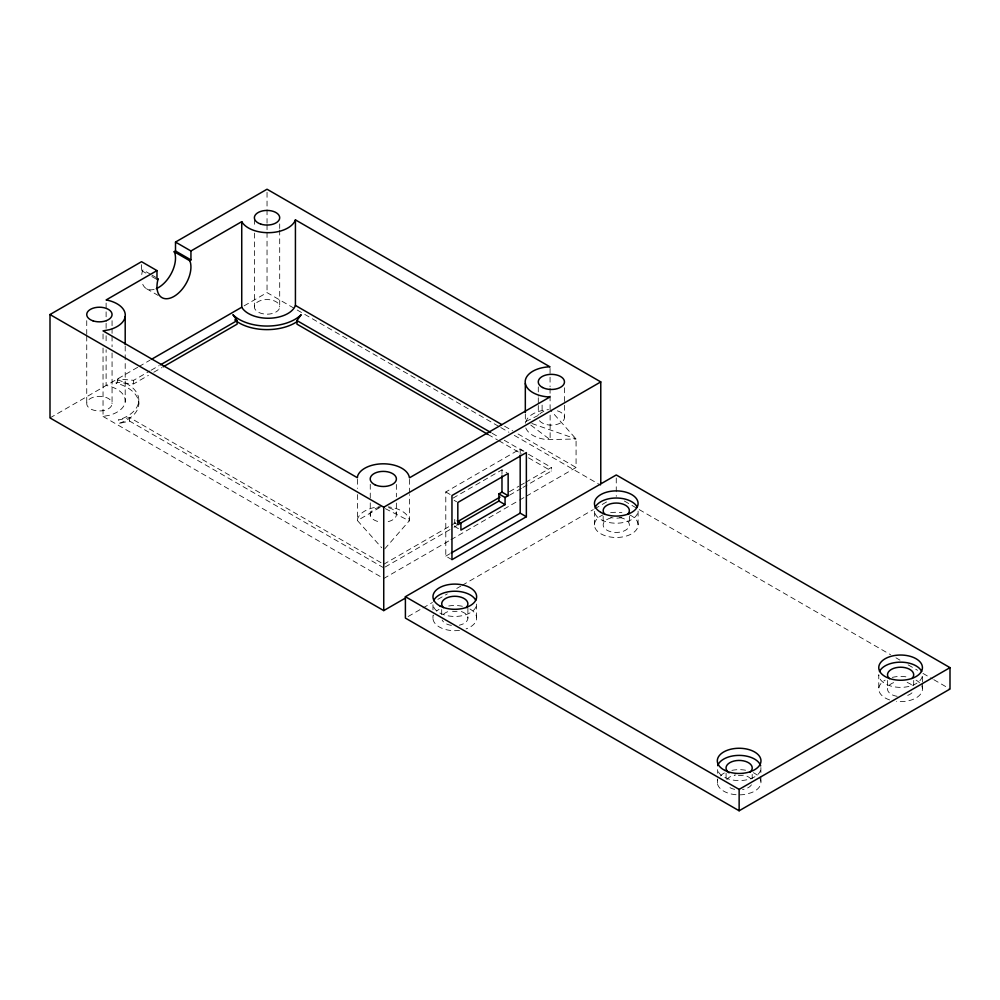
<?xml version="1.0" encoding="UTF-8"?>
<svg xmlns="http://www.w3.org/2000/svg" width="1000" height="1000" viewBox="0 0 1000 1000"><rect width="100%" height="100%" fill="white"/><g stroke="black" fill="none" stroke-linecap="round" stroke-linejoin="round"><path stroke-width="0.75" stroke-dasharray="5 3.75" d="M150.575 274.288L142.85 269.837L142.113 272.312A24.013 13.863 -60 0 0 141.575 276.425M525.487 422.375L527.413 418.575A26.2 15.125 0 0 1 548.55 409.65M384.762 548.85L409.438 520.6A26.2 15.125 0 0 0 388.2 506.863M720.4 775.962L722.575 774.05A21.825 12.6 0 0 1 725.662 772.337M380.037 507.413L357.413 520.538L381.712 547.75M141.537 264.65L141.537 270.6L142.85 269.837M50 417.912L137.825 367.212M138.975 366.55L149.975 360.2M244.125 305.837L267.038 292.613L499.438 426.788M381.037 562.688L129.6 417.525L118.312 420.05A39.413 22.75 0 0 0 119.887 380.65L116.175 379.712L116.175 383.275L117.587 382.463L133.625 383.9L148.412 375.363M117.587 382.463L117.587 378.9L133.625 380.325L149.75 371.012M151.1 370.238L159.162 365.588M153.787 372.25L161.85 367.6M451.962 559.688L445.788 556.125L445.788 491.962L520.188 449L523.9 451.138M452.975 498.137L501.975 469.85L506.912 472.713M383.738 564.25L449.975 526.013M451.337 525.225L456.737 522.1M509.462 491.662L518.925 486.2M520.275 485.425L524.338 483.075M525.688 482.3L551.375 467.463L551.375 471.037L528.387 484.3M385.087 567.038L452.688 528.013M454.038 527.225L456.737 525.675M509.462 495.225L521.638 488.2M522.987 487.425L527.038 485.087M383.738 578.513L449.637 540.462M450.988 539.688L518.237 500.863M519.587 500.087L524.963 496.975M526.312 496.2L576.075 467.463L576.075 438.975L551.062 410.8M445.788 556.125L449.85 553.787M408.113 616.525L421.625 608.725M422.975 607.95L432.438 602.487M437.85 599.362L447.3 593.9M456.763 588.438L460.825 586.1M462.175 585.312L593.288 509.613M594.637 508.837L608.15 501.037M525.962 421.438L538.013 415.55M383.738 567.812L129.6 421.087L118.312 423.612A39.413 22.75 0 0 0 119.887 384.225L116.175 383.275M103.038 348L103.038 416.45L109.375 415.275A27.85 16.075 0 0 0 125.25 399.938A27.85 16.075 0 0 0 106.788 385.6L106.112 385.513L106.112 349.738M531.85 423.5L576.075 438.975L547.362 439.637A26.2 15.125 0 0 1 525.325 426.312M385.375 508.675L409.4 520.913L409.438 494.625M504.562 426.175L512.663 430.85M518.05 433.975L576.075 467.463M500.788 427.562L508.888 432.25M514.3 435.363L600.775 485.288M624.375 501.037L637.888 508.837M639.237 509.613L890.55 654.712M895.95 657.825L900.013 660.163M908.112 664.85L917.575 670.312M922.975 673.425L932.438 678.888M933.787 679.675L950 689.038M492.137 433.263L498.875 437.15M504.263 440.262L523.1 451.15M528.488 454.25L551.375 467.463M488.1 434.5L497.525 439.938M498.875 440.725L521.763 453.938M528.488 457.825L551.375 471.037M151.862 275.038L157 278.012M141.537 270.6L146.688 273.562M151.825 276.537L156.975 279.513M146.512 288.725L158.088 295.4M445.788 491.962L450.725 494.812M454.125 500.337L456.6 501.763M454.125 522.612L457.825 524.75M458.45 528.675L454.738 526.538L454.738 519.412M103.038 416.45L381.037 576.95M530.788 425.087L550.125 439.675L550.125 413.7M922.438 681.9L922.438 674.775A21.825 12.6 0 0 1 900.6 687.375A21.825 12.6 0 0 1 878.775 674.775L878.775 689.038M922.438 683.325L922.438 689.038M913.7 680.475L913.7 686.175M887.5 680.475L887.5 689.038M760.9 781.287L760.9 767.025A21.825 12.6 0 0 1 740.8 780.562A21.825 12.6 0 0 1 717.375 768.95L717.375 773.238M752.188 774.35L752.188 778.625M726.087 773.05L726.087 778.75M717.375 778.938L717.375 783.213M638.1 524.875L638.1 510.613A21.825 12.6 0 0 1 616.263 523.212A21.825 12.6 0 0 1 594.438 510.613L594.438 524.875M629.362 516.312L629.362 524.875M616.263 478.013L616.263 496.35M603.162 516.312L603.162 524.875M564.462 387.762L564.462 417.212M550.062 368.425L550.062 386.75M550.062 388.288L550.062 394.387M550.062 395.925L550.125 412.175M542.112 405.075L542.112 410.425M538.288 386.912L538.288 396.213M538.288 397.762L538.288 403.963M538.288 405.513L538.288 414.812M525.325 414.087L525.325 423.263M520.188 449L520.188 453.587M501.975 469.85L501.975 474.312M476.625 617.825L476.625 603.575A21.825 12.6 0 0 1 455.25 616.438A21.825 12.6 0 0 1 432.975 604.087L432.975 609.8M467.9 608.112L467.9 618.088M441.7 609.538L441.7 615.237M432.975 615.5L432.975 618.35M409.438 479.35L409.4 493.413M396.35 484.45L396.35 496.85M396.35 503.05L396.35 513.9M370.262 484.288L370.262 501.337M370.262 502.887L370.262 515.288A13.1 7.562 0 0 0 381.087 522.05M357.413 479.288L357.413 488.45M357.413 494.562L357.413 520.538L357.575 518.9A26.2 15.125 0 0 1 381.375 506.637M279.7 223.9L279.7 228.5M279.7 230.037L279.7 306.875A12.663 7.312 0 0 1 260.7 313.2A12.663 7.312 0 0 1 260.7 300.538A12.663 7.312 0 0 1 279.7 306.875M267.038 192.312L267.038 223.175M267.038 224.713L267.038 230.888M267.038 232.438L267.038 292.613M254.375 219.288L254.375 226.962M254.375 233.113L254.375 306.875M138.787 400.613L138.787 404.188M133.625 380.325L133.625 383.9M129.6 417.525L129.6 421.087M125.2 346.037L125.2 402.038M112.062 320.675L112.062 326.825M112.062 328.363L112.062 334.513M112.062 336.05L112.062 346.8M112.062 352.95L112.062 403.65A12.663 7.312 0 0 1 93.062 409.988A12.663 7.312 0 0 1 93.062 397.325A12.663 7.312 0 0 1 112.062 403.65M106.112 303.075L106.112 321.737M106.112 323.3L106.112 329.513M106.112 335.737L106.112 343.512M103.038 334L103.038 341.788M86.737 320.675L86.737 334.513M86.737 336.05L86.737 403.65M154.125 289.4A24.013 13.863 -60 0 1 142.113 282.462M557.388 410.838A13.1 7.562 0 0 1 559.812 423.338A13.1 7.562 0 0 1 538.888 419.85M539.738 414.087A13.1 7.562 0 0 1 547.4 410.35M388.787 507.725A13.1 7.562 0 0 1 396.213 515.875A13.1 7.562 0 0 1 384.513 522.125M370.262 515.288A13.1 7.562 0 0 1 378.775 507.5M629.55 514.875A21.825 12.6 0 0 1 632.362 533.387A21.825 12.6 0 0 1 600.175 533.387A21.825 12.6 0 0 1 602.975 514.875M610.612 512.7A21.825 12.6 0 0 1 621.912 512.7M469.913 609A21.825 12.6 0 0 1 466.1 628.875M459.5 630.4A21.825 12.6 0 0 1 433.6 615.075M436.662 611.075A21.825 12.6 0 0 1 439.05 609.362M448.713 605.988A21.825 12.6 0 0 1 462.738 606.35M759.737 778.075A21.825 12.6 0 0 1 751.462 792.65L746.388 794.137A21.825 12.6 0 0 1 717.688 779.925M731.9 770.362A21.825 12.6 0 0 1 748.575 770.888M753.35 772.688A21.825 12.6 0 0 1 757.163 775.138M921.688 685.775A21.825 12.6 0 0 1 896.338 701.388M889.688 699.95A21.825 12.6 0 0 1 885.163 680.125M892.25 677.387A21.825 12.6 0 0 1 908.962 677.387M916.038 680.125A21.825 12.6 0 0 1 919.513 682.725M619.65 517.562A13.1 7.562 0 0 1 627 529.212A13.1 7.562 0 0 1 605.538 529.212A13.1 7.562 0 0 1 612.875 517.562M461.35 611.538A13.1 7.562 0 0 1 467.85 618.75A13.1 7.562 0 0 1 459.275 625.2M451.413 625.4A13.1 7.562 0 0 1 442.15 620.05M443.462 614.312A13.1 7.562 0 0 1 448.25 611.538M751.45 784.825A13.1 7.562 0 0 1 742.537 789.55M734.675 789.362A13.1 7.562 0 0 1 727.275 785.45M726.825 779.675A13.1 7.562 0 0 1 735.738 774.95M751 779.05A13.1 7.562 0 0 0 743.6 775.138A13.1 7.562 0 0 1 734.675 775.1M911.95 692.812A13.1 7.562 0 0 1 907.15 695.575M897.212 696.338A13.1 7.562 0 0 1 887.613 690.013A13.1 7.562 0 0 1 894.05 682.487M907.15 682.487A13.1 7.562 0 0 1 911.95 685.25M621.8 517.463A13.1 7.562 0 0 1 610.725 517.463M457.075 611.275A13.1 7.562 0 0 1 452.525 611.275"/><path stroke-width="1.5" d="M488.1 434.5L296.938 324.137L296.938 320.575L301.163 314.688A39.413 22.75 0 0 1 232.913 314.688L237.138 320.575L237.138 324.137L163.2 366.825M405.3 598.138L383.738 610.6L50 417.912L50 314.538L141.537 261.688L156.975 270.6L156.975 279.513L158.287 278.75L157.55 281.225A24.013 13.863 -60 0 0 173.95 296.438A24.013 13.863 -60 0 0 190.35 262.288L189.613 260.663L174.188 251.75L175.5 250.987L190.938 259.9L190.938 250.987L241.737 221.663A27.837 16.075 0 0 0 269.762 232.662A27.837 16.075 0 0 0 295.425 219.875L550.062 366.887L548.55 366.875A26.2 15.125 0 0 0 525.188 381.562A26.2 15.125 0 0 0 547.362 396.85L550.125 396.887L409.438 477.825A26.2 15.125 0 0 0 384.8 463.837A26.2 15.125 0 0 0 357.575 476.112L357.413 477.75L103.038 330.887L109.375 329.712A27.85 16.075 0 0 0 125.25 314.375A27.85 16.075 0 0 0 106.788 300.05L106.112 299.962L156.975 270.6M175.5 250.987L175.5 242.075L267.038 189.225L600.775 381.912L600.775 483.75M189.613 260.663L190.938 259.9M151.325 359.412L241.737 307.225A27.837 16.075 0 0 0 269.762 318.225A27.837 16.075 0 0 0 295.425 305.438L501.863 424.625M160.512 364.812L237.138 320.575M50 314.538L383.738 507.212L600.775 381.912M498.888 493.913L501.975 492.137L508.15 495.7L508.15 473.425L457.825 502.475L457.825 524.75L498.888 501.05L505.062 504.613L505.062 497.488L498.888 493.913L498.888 501.05M458.088 521.325L500 497.125M505.062 497.488L508.15 495.7M505.062 504.613L460.913 530.1L460.913 522.975L457.212 520.837M451.2 553L520.188 513.162L526.362 516.737L526.362 452.562L451.962 495.525L451.962 559.688L526.362 516.737M405.4 596.7L616.263 474.963L950 667.638L950 689.038L739.137 810.775L405.4 618.088L405.4 596.7L739.137 789.388L950 667.638M175.5 242.075L190.938 250.987M296.938 320.575L490.8 432.488M174.188 251.75L174.925 253.375A24.013 13.863 -60 0 1 156.3 288.637M739.137 789.388L739.137 810.775M525.325 383.537L525.325 412.562M520.188 455.112L520.188 513.162M501.975 475.8L501.975 492.137M383.738 507.212L383.738 610.6M295.425 219.875L295.425 305.438M241.737 221.663L241.737 307.225M125.2 316.488L125.2 344.487M297.213 321.5A39.413 22.75 0 0 1 234.75 319.913M595.175 507.35A21.825 12.6 0 0 1 616.263 498.013A21.825 12.6 0 0 1 637.35 507.35M433.6 600.825A21.825 12.6 0 0 1 454.35 591.225A21.825 12.6 0 0 1 475.763 600.312M717.688 765.675A21.825 12.6 0 0 1 739.375 755.387A21.825 12.6 0 0 1 760.675 765.938M879.513 671.513A21.825 12.6 0 0 1 900.6 662.163A21.825 12.6 0 0 1 921.688 671.513M604.925 514.388A13.1 7.562 0 0 1 616.263 503.05A13.1 7.562 0 0 1 627.612 514.388M443.462 607.612A13.1 7.562 0 0 1 454.8 596.275A13.1 7.562 0 0 1 466.138 607.612M729.112 772.862A13.1 7.562 0 0 1 729.862 762.65A13.1 7.562 0 0 1 747.55 762.2A13.1 7.562 0 0 1 749.875 772.325M889.262 678.55A13.1 7.562 0 0 1 900.6 667.212A13.1 7.562 0 0 1 911.95 678.55M260.7 224.075A12.663 7.312 0 0 0 279.7 217.75A12.663 7.312 0 0 0 260.7 211.412A12.663 7.312 0 0 0 260.7 224.075M93.062 320.863A12.663 7.312 0 0 0 112.062 314.538A12.663 7.312 0 0 0 93.062 308.2A12.663 7.312 0 0 0 93.062 320.863M374.938 484.762A13.1 7.562 0 0 0 396.213 480.225A13.1 7.562 0 0 0 378.775 471.85A13.1 7.562 0 0 0 374.938 484.762M542.55 387.5A13.1 7.562 0 0 0 564.175 383.525A13.1 7.562 0 0 0 547.4 374.7A13.1 7.562 0 0 0 542.55 387.5M600.825 512.388A21.825 12.6 0 0 0 637.35 506.737A21.825 12.6 0 0 0 610.612 491.312A21.825 12.6 0 0 0 600.825 512.388M439.688 605.8A21.825 12.6 0 0 0 476 599.712A21.825 12.6 0 0 0 448.713 584.6A21.825 12.6 0 0 0 439.688 605.8M724.925 770.425A21.825 12.6 0 0 0 760.6 763.188A21.825 12.6 0 0 0 731.9 748.975A21.825 12.6 0 0 0 724.925 770.425M889.688 678.562A21.825 12.6 0 0 0 922.438 667.638A21.825 12.6 0 0 0 889.688 656.725A21.825 12.6 0 0 0 889.688 678.562"/></g></svg>
